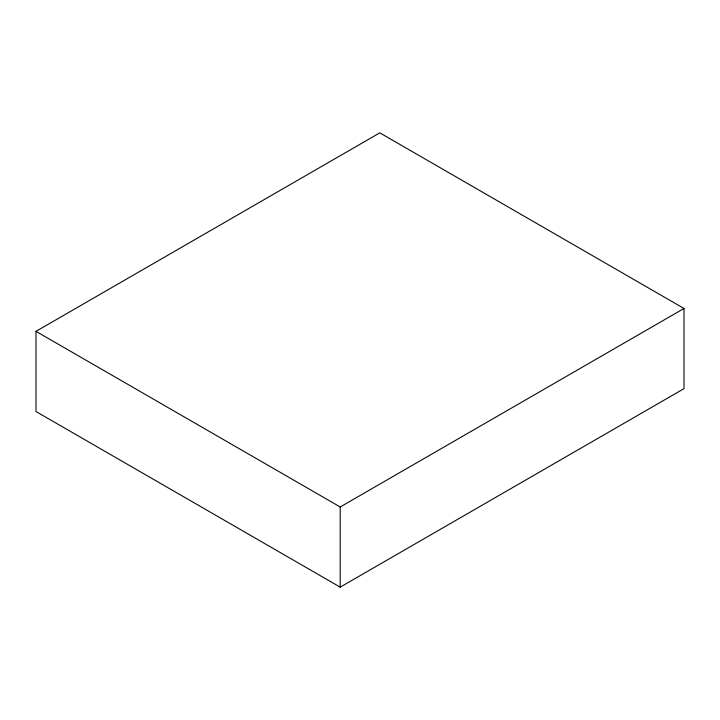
<?xml version="1.0" encoding="UTF-8"?>
<svg xmlns="http://www.w3.org/2000/svg" width="720" height="720" viewBox="0 0 720 720"><rect width="100%" height="100%" fill="white"/><g stroke="black" fill="none" stroke-linecap="round" stroke-linejoin="round"><path stroke-width="1.08" d="M36 331.344L379.8 132.849L684 308.475L684 388.656L340.2 587.151L36 411.525L36 331.344L340.2 506.97L684 308.475M340.2 506.97L340.2 587.151"/></g></svg>
